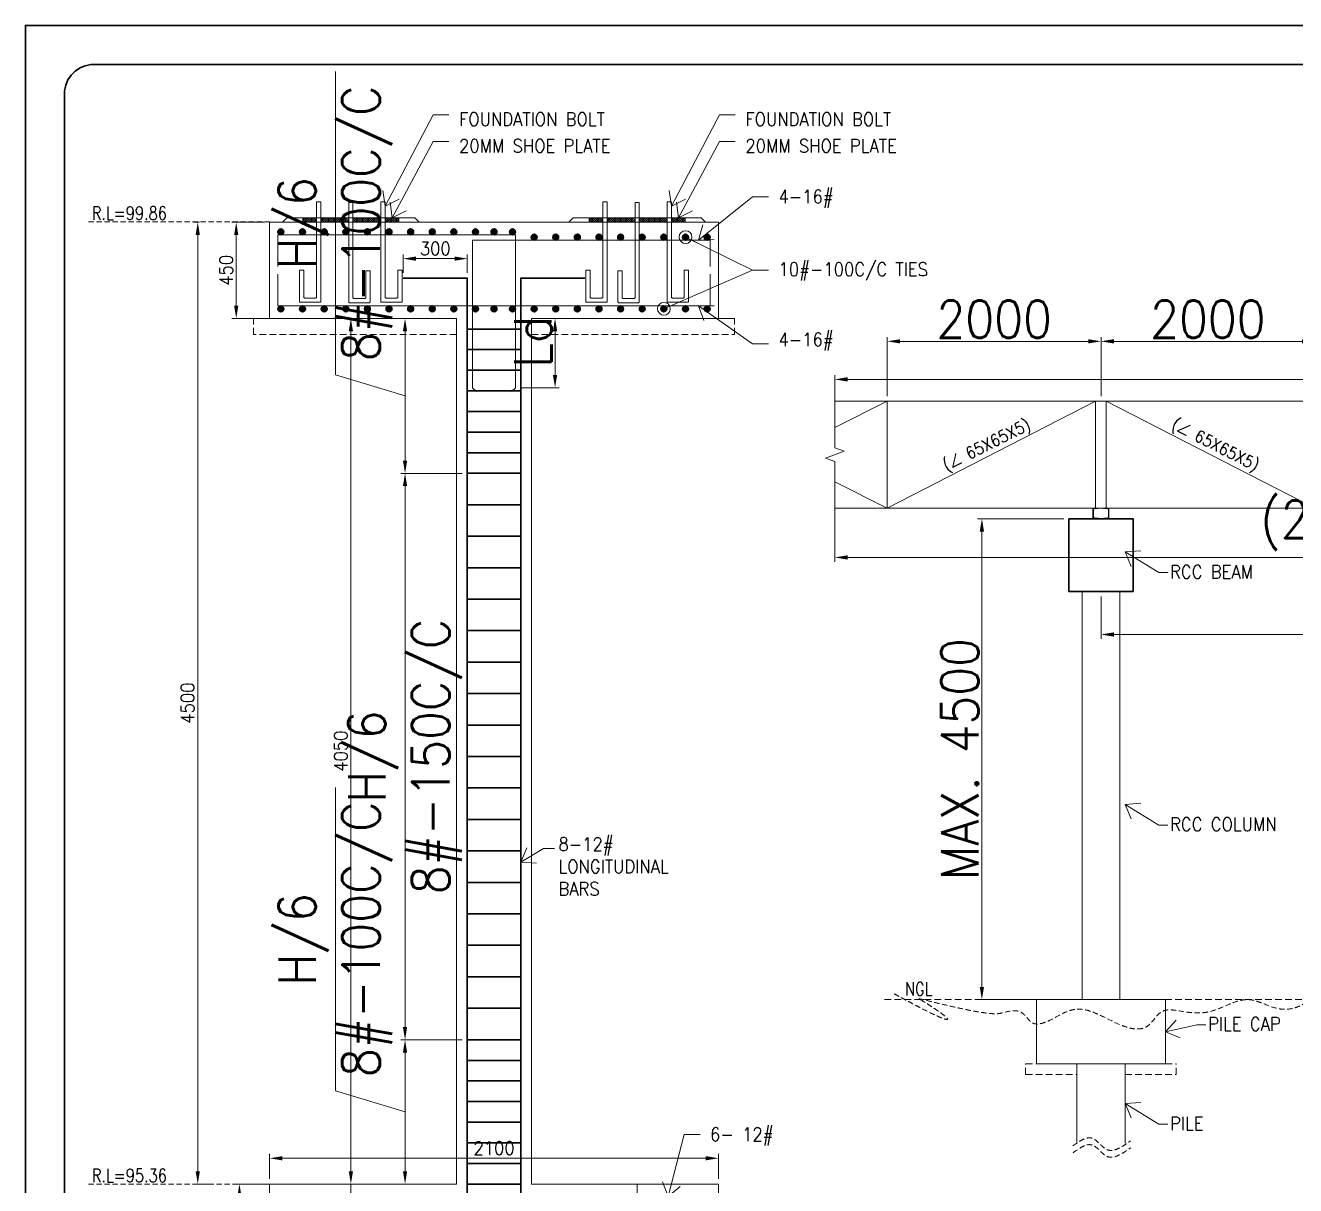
# Model space of a CAD drawing. Header units: millimetres. Extents: x 0 to 1124626, y -157535 to 82123.
# Drawn here: x 436268 to 448156, y 16660 to 27516 of the extents above; entities that cross this region are included whole.
import ezdxf
from ezdxf.enums import TextEntityAlignment as Align

# ---------------------------------------------------------------- set-up
doc = ezdxf.new("R2010")
doc.units = ezdxf.units.MM
doc.header["$MEASUREMENT"] = 0
for name, pattern in [('CENTER', [2, 1.25, -0.25, 0.25, -0.25]), ('DASHED', [0.75, 0.5, -0.25]), ('HIDDEN', [0.375, 0.25, -0.125])]:
    doc.linetypes.add(name, pattern=pattern)
for name, color, linetype, lineweight in [('CN', 253, 'Continuous', 15), ('Dim', 6, 'Continuous', 13), ('FOOTING', 171, 'Continuous', 15), ('HIDE', 251, 'HIDDEN', 13), ('L4', 4, 'Continuous', 30), ('PEDESTAL', 232, 'Continuous', 15), ('rSHEET', 2, 'Continuous', 30), ('STEEL', 240, 'Continuous', 30), ('STR', 112, 'Continuous', 18), ('Text', 7, 'Continuous', 15)]:
    doc.layers.add(name, color=color, linetype=linetype, lineweight=lineweight)
doc.styles.add('MtX_romans_shx', font='romans.shx')
doc.styles.add('style1', font='romans.shx', dxfattribs={"width": 0.9, "height": 300})
doc.dimstyles.new('2.0 DIM-1', dxfattribs={"dimscale": 40, "dimtxt": 125, "dimasz": 3, "dimexe": 1, "dimexo": 1.2, "dimgap": 0.8, "dimtad": 1, "dimdec": 0, "dimlfac": 0.5, "dimzin": 1, "dimdsep": 46, "dimtxsty": 'style1', "dimcen": 2, "dimclrd": 8, "dimclre": 8, "dimclrt": 7, "dimadec": 0, "dimazin": 0, "dimtfac": 1, "dimtdec": 0, "dimtofl": 0, "dimtmove": 1, "dimatfit": 3, "dimfxl": 1, "dimtolj": 1, "dimtzin": 0, "dimlwd": 9, "dimlwe": 9, "dimarcsym": 1})
doc.dimstyles.new('Copy of DIM-1', dxfattribs={"dimscale": 40, "dimtxt": 125, "dimasz": 3, "dimexe": 1, "dimexo": 1.2, "dimgap": 0.8, "dimtad": 1, "dimdec": 0, "dimzin": 1, "dimdsep": 46, "dimtxsty": 'style1', "dimcen": 2, "dimclrd": 8, "dimclre": 8, "dimclrt": 7, "dimadec": 0, "dimazin": 0, "dimtfac": 1, "dimtdec": 0, "dimtofl": 0, "dimtmove": 1, "dimatfit": 3, "dimfxl": 1, "dimtolj": 1, "dimtzin": 0, "dimlwd": 9, "dimlwe": 9, "dimarcsym": 1})

# ---------------------------------------------------------------- blocks, each defined once
blk = doc.blocks.new('*D612')
at = {"layer": 'DEFPOINTS', "color": 0, "ltscale": 20, "transparency": 16777216}
for p in [(446335, 22220), (452335, 22220), (452335, 21817)]:
    blk.add_point(p, dxfattribs=at)
at = {"layer": 'Dim', "color": 8, "lineweight": 9, "ltscale": 20, "transparency": 16777216}
for p, q in [((446335, 22172), (446335, 21777)), ((452335, 22172), (452335, 21777)), ((446455, 21817), (452215, 21817))]:
    blk.add_line(p, q, dxfattribs=at)
at = {"layer": 'Dim', "color": 8, "ltscale": 20, "transparency": 16777216}
for points in [[(446455, 21837), (446455, 21797), (446335, 21817)], [(452215, 21797), (452215, 21837), (452335, 21817)]]:
    blk.add_solid(points, dxfattribs=at)
at = {"layer": 'Dim', "color": 7, "ltscale": 20, "transparency": 16777216, "insert": (449335, 22024), "char_height": 350, "attachment_point": 5, "style": 'style1'}
blk.add_mtext('\\A1;MAX. 6000', dxfattribs=at)
blk = doc.blocks.new('*D614')
at = {"layer": 'DEFPOINTS', "color": 0, "ltscale": 20, "transparency": 16777216}
for p in [(446035, 22900), (445220, 18400), (446110, 18400)]:
    blk.add_point(p, dxfattribs=at)
at = {"layer": 'Dim', "color": 8, "lineweight": 9, "ltscale": 20, "transparency": 16777216}
for p, q in [((445987, 22900), (445180, 22900)), ((445220, 22780), (445220, 18520)), ((446062, 18400), (445180, 18400))]:
    blk.add_line(p, q, dxfattribs=at)
at = {"layer": 'Dim', "color": 8, "ltscale": 20, "transparency": 16777216}
for points in [[(445240, 22780), (445200, 22780), (445220, 22900)], [(445200, 18520), (445240, 18520), (445220, 18400)]]:
    blk.add_solid(points, dxfattribs=at)
at = {"layer": 'Dim', "color": 7, "ltscale": 20, "transparency": 16777216, "insert": (445013, 20650), "char_height": 350, "attachment_point": 5, "rotation": 90, "style": 'style1'}
blk.add_mtext('\\A1;MAX. 4500', dxfattribs=at)
blk = doc.blocks.new('*D615')
at = {"layer": 'DEFPOINTS', "color": 0, "ltscale": 20, "transparency": 16777216}
for p in [(442754, 16916), (438554, 16675), (442754, 16675)]:
    blk.add_point(p, dxfattribs=at)
at = {"layer": 'Dim', "color": 8, "lineweight": 9, "ltscale": 20, "transparency": 16777216}
for p, q in [((438554, 16723), (438554, 16956)), ((438674, 16916), (442634, 16916)), ((442754, 16723), (442754, 16956))]:
    blk.add_line(p, q, dxfattribs=at)
at = {"layer": 'Dim', "color": 8, "ltscale": 20, "transparency": 16777216}
for points in [[(438674, 16936), (438674, 16896), (438554, 16916)], [(442634, 16896), (442634, 16936), (442754, 16916)]]:
    blk.add_solid(points, dxfattribs=at)
at = {"layer": 'Dim', "color": 7, "ltscale": 20, "transparency": 16777216, "insert": (440654, 17010), "char_height": 125, "attachment_point": 5, "style": 'style1'}
blk.add_mtext('\\A1;2100', dxfattribs=at)
blk = doc.blocks.new('*D617')
at = {"layer": 'DEFPOINTS', "color": 0, "ltscale": 20, "transparency": 16777216}
for p in [(438271, 16675), (438554, 16675), (438554, 15475)]:
    blk.add_point(p, dxfattribs=at)
at = {"layer": 'Dim', "color": 8, "lineweight": 9, "ltscale": 20, "transparency": 16777216}
for p, q in [((438506, 16675), (438231, 16675)), ((438271, 15595), (438271, 16555)), ((438506, 15475), (438231, 15475))]:
    blk.add_line(p, q, dxfattribs=at)
at = {"layer": 'Dim', "color": 8, "ltscale": 20, "transparency": 16777216}
for points in [[(438291, 16555), (438251, 16555), (438271, 16675)], [(438251, 15595), (438291, 15595), (438271, 15475)]]:
    blk.add_solid(points, dxfattribs=at)
at = {"layer": 'Dim', "color": 7, "ltscale": 20, "transparency": 16777216, "insert": (438177, 16075), "char_height": 125, "attachment_point": 5, "rotation": 90, "style": 'style1'}
blk.add_mtext('\\A1;600', dxfattribs=at)
blk = doc.blocks.new('*D624')
at = {"layer": 'DEFPOINTS', "color": 0, "ltscale": 20, "transparency": 16777216}
for p in [(438554, 25675), (438241, 24775), (438554, 24775)]:
    blk.add_point(p, dxfattribs=at)
at = {"layer": 'Dim', "color": 8, "lineweight": 9, "ltscale": 20, "transparency": 16777216}
for p, q in [((438506, 25675), (438201, 25675)), ((438241, 25555), (438241, 24895)), ((438506, 24775), (438201, 24775))]:
    blk.add_line(p, q, dxfattribs=at)
at = {"layer": 'Dim', "color": 8, "ltscale": 20, "transparency": 16777216}
for points in [[(438261, 25555), (438221, 25555), (438241, 25675)], [(438221, 24895), (438261, 24895), (438241, 24775)]]:
    blk.add_solid(points, dxfattribs=at)
at = {"layer": 'Dim', "color": 7, "ltscale": 20, "transparency": 16777216, "insert": (438147, 25225), "char_height": 125, "attachment_point": 5, "rotation": 90, "style": 'style1'}
blk.add_mtext('\\A1;450', dxfattribs=at)
blk = doc.blocks.new('*D625')
at = {"layer": 'DEFPOINTS', "color": 0, "ltscale": 20, "transparency": 16777216}
for p in [(441004, 24775), (440854, 24126), (441225, 24126)]:
    blk.add_point(p, dxfattribs=at)
at = {"layer": 'Dim', "color": 8, "lineweight": 9, "ltscale": 20, "transparency": 16777216}
for p, q in [((441052, 24775), (441265, 24775)), ((441225, 24655), (441225, 24246)), ((440902, 24126), (441265, 24126))]:
    blk.add_line(p, q, dxfattribs=at)
at = {"layer": 'Dim', "color": 8, "ltscale": 20, "transparency": 16777216}
for points in [[(441245, 24655), (441205, 24655), (441225, 24775)], [(441205, 24246), (441245, 24246), (441225, 24126)]]:
    blk.add_solid(points, dxfattribs=at)
at = {"layer": 'Dim', "color": 7, "ltscale": 20, "transparency": 16777216, "insert": (441018, 24450), "char_height": 350, "attachment_point": 5, "rotation": 90, "style": 'style1'}
blk.add_mtext('\\A1;^ILd', dxfattribs=at)
blk = doc.blocks.new('*D626')
at = {"layer": 'DEFPOINTS', "color": 0, "ltscale": 20, "transparency": 16777216}
for p in [(439821, 18025), (440404, 18025), (440304, 16675)]:
    blk.add_point(p, dxfattribs=at)
at = {"layer": 'Dim', "color": 8, "lineweight": 9, "ltscale": 20, "transparency": 16777216}
for p, q in [((439169, 20385), (439169, 17546)), ((440356, 18025), (439781, 18025)), ((439821, 16795), (439821, 17905)), ((439169, 17546), (439821, 17350)), ((440256, 16675), (439781, 16675))]:
    blk.add_line(p, q, dxfattribs=at)
at = {"layer": 'Dim', "color": 8, "ltscale": 20, "transparency": 16777216}
for points in [[(439841, 17905), (439801, 17905), (439821, 18025)], [(439801, 16795), (439841, 16795), (439821, 16675)]]:
    blk.add_solid(points, dxfattribs=at)
at = {"layer": 'Dim', "color": 7, "ltscale": 20, "transparency": 16777216, "char_height": 350, "attachment_point": 5, "rotation": 90, "style": 'style1'}
for s, insert in [('8#-100C/C', (439467, 18965)), ('\\A1;H/6', (438871, 18965))]:
    blk.add_mtext(s, dxfattribs=dict(at, insert=insert))
blk = doc.blocks.new('*D627')
at = {"layer": 'DEFPOINTS', "color": 0, "ltscale": 20, "transparency": 16777216}
for p in [(439821, 23325), (440404, 23325), (440304, 18025)]:
    blk.add_point(p, dxfattribs=at)
at = {"layer": 'Dim', "color": 8, "lineweight": 9, "ltscale": 20, "transparency": 16777216}
for p, q in [((440356, 23325), (439781, 23325)), ((439821, 18145), (439821, 23205)), ((440256, 18025), (439781, 18025))]:
    blk.add_line(p, q, dxfattribs=at)
at = {"layer": 'Dim', "color": 8, "ltscale": 20, "transparency": 16777216}
for points in [[(439841, 23205), (439801, 23205), (439821, 23325)], [(439801, 18145), (439841, 18145), (439821, 18025)]]:
    blk.add_solid(points, dxfattribs=at)
at = {"layer": 'Dim', "color": 7, "ltscale": 20, "transparency": 16777216, "char_height": 350, "attachment_point": 5, "rotation": 90, "style": 'style1'}
for s, insert in [('8#-150C/C', (440119, 20675)), ('\\A1;H/6', (439523, 20675))]:
    blk.add_mtext(s, dxfattribs=dict(at, insert=insert))
blk = doc.blocks.new('*D628')
at = {"layer": 'DEFPOINTS', "color": 0, "ltscale": 20, "transparency": 16777216}
for p in [(439821, 24775), (440304, 24775), (440304, 23325)]:
    blk.add_point(p, dxfattribs=at)
at = {"layer": 'Dim', "color": 8, "lineweight": 9, "ltscale": 20, "transparency": 16777216}
for p, q in [((439169, 27085), (439169, 24246)), ((440256, 24775), (439781, 24775)), ((439821, 23445), (439821, 24655)), ((439169, 24246), (439821, 24050)), ((440256, 23325), (439781, 23325))]:
    blk.add_line(p, q, dxfattribs=at)
at = {"layer": 'Dim', "color": 8, "ltscale": 20, "transparency": 16777216}
for points in [[(439841, 24655), (439801, 24655), (439821, 24775)], [(439801, 23445), (439841, 23445), (439821, 23325)]]:
    blk.add_solid(points, dxfattribs=at)
at = {"layer": 'Dim', "color": 7, "ltscale": 20, "transparency": 16777216, "char_height": 350, "attachment_point": 5, "rotation": 90, "style": 'style1'}
for s, insert in [('8#-100C/C', (439467, 25665)), ('\\A1;H/6', (438871, 25665))]:
    blk.add_mtext(s, dxfattribs=dict(at, insert=insert))
blk = doc.blocks.new('*D629')
at = {"layer": 'DEFPOINTS', "color": 0, "ltscale": 20, "transparency": 16777216}
for p in [(439429, 24775), (439314, 16675), (439314, 16675)]:
    blk.add_point(p, dxfattribs=at)
at = {"layer": 'Dim', "color": 8, "lineweight": 9, "ltscale": 20, "transparency": 16777216}
for p, q in [((439381, 24775), (439274, 24775)), ((439314, 24655), (439314, 16795)), ((439266, 16675), (439274, 16675))]:
    blk.add_line(p, q, dxfattribs=at)
at = {"layer": 'Dim', "color": 8, "ltscale": 20, "transparency": 16777216}
for points in [[(439334, 24655), (439294, 24655), (439314, 24775)], [(439294, 16795), (439334, 16795), (439314, 16675)]]:
    blk.add_solid(points, dxfattribs=at)
at = {"layer": 'Dim', "color": 7, "ltscale": 20, "transparency": 16777216, "insert": (439219, 20725), "char_height": 125, "attachment_point": 5, "rotation": 90, "style": 'style1'}
blk.add_mtext('\\A1;4050', dxfattribs=at)
blk = doc.blocks.new('*D631')
at = {"layer": 'DEFPOINTS', "color": 0, "ltscale": 20, "transparency": 16777216}
for p in [(437946, 25675), (437881, 16675), (438077, 16675)]:
    blk.add_point(p, dxfattribs=at)
at = {"layer": 'Dim', "color": 8, "lineweight": 9, "ltscale": 20, "transparency": 16777216}
for p, q in [((437898, 25675), (437841, 25675)), ((437881, 25555), (437881, 16795)), ((438029, 16675), (437841, 16675))]:
    blk.add_line(p, q, dxfattribs=at)
at = {"layer": 'Dim', "color": 8, "ltscale": 20, "transparency": 16777216}
for points in [[(437901, 25555), (437861, 25555), (437881, 25675)], [(437861, 16795), (437901, 16795), (437881, 16675)]]:
    blk.add_solid(points, dxfattribs=at)
at = {"layer": 'Dim', "color": 7, "ltscale": 20, "transparency": 16777216, "insert": (437786, 21175), "char_height": 125, "attachment_point": 5, "rotation": 90, "style": 'style1'}
blk.add_mtext('\\A1;4500', dxfattribs=at)
blk = doc.blocks.new('*D882')
at = {"layer": 'DEFPOINTS', "color": 0, "ltscale": 20, "transparency": 16777216}
for p in [(446335, 24560), (444335, 24000), (446335, 24000)]:
    blk.add_point(p, dxfattribs=at)
at = {"layer": 'Dim', "color": 8, "lineweight": 9, "ltscale": 20, "transparency": 16777216}
for p, q in [((444335, 24048), (444335, 24600)), ((444455, 24560), (446215, 24560)), ((446335, 24048), (446335, 24600))]:
    blk.add_line(p, q, dxfattribs=at)
at = {"layer": 'Dim', "color": 8, "ltscale": 20, "transparency": 16777216}
for points in [[(444455, 24580), (444455, 24540), (444335, 24560)], [(446215, 24540), (446215, 24580), (446335, 24560)]]:
    blk.add_solid(points, dxfattribs=at)
at = {"layer": 'Dim', "color": 7, "ltscale": 20, "transparency": 16777216, "insert": (445335, 24767), "char_height": 350, "attachment_point": 5, "style": 'style1'}
blk.add_mtext('\\A1;2000', dxfattribs=at)
blk = doc.blocks.new('*D883')
at = {"layer": 'DEFPOINTS', "color": 0, "ltscale": 20, "transparency": 16777216}
for p in [(448335, 24560), (446335, 24000), (448335, 24000)]:
    blk.add_point(p, dxfattribs=at)
at = {"layer": 'Dim', "color": 8, "lineweight": 9, "ltscale": 20, "transparency": 16777216}
for p, q in [((446335, 24048), (446335, 24600)), ((446455, 24560), (448215, 24560)), ((448335, 24048), (448335, 24600))]:
    blk.add_line(p, q, dxfattribs=at)
at = {"layer": 'Dim', "color": 8, "ltscale": 20, "transparency": 16777216}
for points in [[(446455, 24580), (446455, 24540), (446335, 24560)], [(448215, 24540), (448215, 24580), (448335, 24560)]]:
    blk.add_solid(points, dxfattribs=at)
at = {"layer": 'Dim', "color": 7, "ltscale": 20, "transparency": 16777216, "insert": (447335, 24767), "char_height": 350, "attachment_point": 5, "style": 'style1'}
blk.add_mtext('\\A1;2000', dxfattribs=at)
blk = doc.blocks.new('*D890')
at = {"layer": 'DEFPOINTS', "color": 0, "ltscale": 20, "transparency": 16777216}
for p in [(460826, 24204), (443843, 24000), (460826, 24000)]:
    blk.add_point(p, dxfattribs=at)
at = {"layer": 'Dim', "color": 8, "lineweight": 9, "ltscale": 20, "transparency": 16777216}
for p, q in [((443843, 24048), (443843, 24244)), ((443963, 24204), (460706, 24204)), ((460826, 24048), (460826, 24244))]:
    blk.add_line(p, q, dxfattribs=at)
at = {"layer": 'Dim', "color": 8, "ltscale": 20, "transparency": 16777216}
for points in [[(443963, 24224), (443963, 24184), (443843, 24204)], [(460706, 24184), (460706, 24224), (460826, 24204)]]:
    blk.add_solid(points, dxfattribs=at)
at = {"layer": 'Dim', "color": 7, "ltscale": 20, "transparency": 16777216, "insert": (452335, 24502), "char_height": 350, "attachment_point": 5, "style": 'style1'}
blk.add_mtext('\\A1;(2 ∠ 50X50X6)', dxfattribs=at)
blk = doc.blocks.new('*D891')
at = {"layer": 'DEFPOINTS', "color": 0, "ltscale": 20, "transparency": 16777216}
for p in [(443843, 23000), (460826, 23000), (460826, 22538)]:
    blk.add_point(p, dxfattribs=at)
at = {"layer": 'Dim', "color": 8, "lineweight": 9, "ltscale": 20, "transparency": 16777216}
for p, q in [((443843, 22952), (443843, 22498)), ((460826, 22952), (460826, 22498)), ((443963, 22538), (460706, 22538))]:
    blk.add_line(p, q, dxfattribs=at)
at = {"layer": 'Dim', "color": 8, "ltscale": 20, "transparency": 16777216}
for points in [[(443963, 22558), (443963, 22518), (443843, 22538)], [(460706, 22518), (460706, 22558), (460826, 22538)]]:
    blk.add_solid(points, dxfattribs=at)
at = {"layer": 'Dim', "color": 7, "ltscale": 20, "transparency": 16777216, "insert": (449491, 22836), "char_height": 350, "attachment_point": 5, "style": 'style1'}
blk.add_mtext('\\A1;(2 ∠ 65X65X5)', dxfattribs=at)
blk = doc.blocks.new('*D1104')
at = {"layer": 'DEFPOINTS', "color": 0, "ltscale": 20, "transparency": 16777216}
for p in [(439804, 25334), (439804, 25152), (440404, 25152)]:
    blk.add_point(p, dxfattribs=at)
at = {"layer": 'Dim', "color": 8, "lineweight": 9, "ltscale": 20, "transparency": 16777216}
for p, q in [((439804, 25200), (439804, 25374)), ((440284, 25334), (439924, 25334)), ((440404, 25200), (440404, 25374))]:
    blk.add_line(p, q, dxfattribs=at)
at = {"layer": 'Dim', "color": 8, "ltscale": 20, "transparency": 16777216}
for points in [[(439924, 25354), (439924, 25314), (439804, 25334)], [(440284, 25314), (440284, 25354), (440404, 25334)]]:
    blk.add_solid(points, dxfattribs=at)
at = {"layer": 'Dim', "color": 7, "ltscale": 20, "transparency": 16777216, "insert": (440104, 25428), "char_height": 125, "attachment_point": 5, "style": 'style1'}
blk.add_mtext('\\A1;300', dxfattribs=at)

msp = doc.modelspace()

# ---------------------------------------------------------------- hatches: boundary and pattern name
at = {"layer": 'PEDESTAL', "ltscale": 20}
h = msp.add_hatch(dxfattribs=at)
h.set_pattern_fill('ANSI31', color=256, scale=100)
h.set_pattern_definition([(45, (655521.324, 27080.603), (-8.8388348, 8.8388348), [])])
h.paths.add_polyline_path([(439033.7024, 25675.1156), (439033.7024, 25715.1156), (439293.7024, 25715.1156), (439293.7024, 25675.1156)])
h.paths.add_polyline_path([(439333.7024, 25675.1156), (439333.7024, 25715.1156), (439593.7024, 25715.1156), (439593.7024, 25675.1156)])
h.paths.add_polyline_path([(439633.7024, 25675.1156), (439633.7024, 25715.1156), (439763.7024, 25715.1156), (439763.7024, 25675.1156)])
h.paths.add_polyline_path([(438863.7024, 25675.1156), (438863.7024, 25715.1156), (438993.7024, 25715.1156), (438993.7024, 25675.1156)])
h = msp.add_hatch(dxfattribs=at)
h.set_pattern_fill('ANSI31', color=256, scale=100)
h.set_pattern_definition([(45, (658201.324, 27080.603), (-8.8388348, 8.8388348), [])])
h.paths.add_polyline_path([(441713.7024, 25675.1156), (441713.7024, 25715.1156), (441973.7024, 25715.1156), (441973.7024, 25675.1156)])
h.paths.add_polyline_path([(442013.7024, 25675.1156), (442013.7024, 25715.1156), (442273.7024, 25715.1156), (442273.7024, 25675.1156)])
h.paths.add_polyline_path([(442313.7024, 25675.1156), (442313.7024, 25715.1156), (442443.7024, 25715.1156), (442443.7024, 25675.1156)])
h.paths.add_polyline_path([(441543.7024, 25675.1156), (441543.7024, 25715.1156), (441673.7024, 25715.1156), (441673.7024, 25675.1156)])
at = {"layer": 'STEEL', "ltscale": 20}
for points in [[(438685.9471, 25585.3861, 1), (438631.2168, 25585.3861, 1)], [(438833.7152, 25585.3861, -1), (438888.4455, 25585.3861, -1)], [(439036.2136, 25585.3861, -1), (439090.9439, 25585.3861, -1)], [(439238.712, 25585.3861, -1), (439293.4423, 25585.3861, -1)], [(439441.2104, 25585.3861, -1), (439495.9407, 25585.3861, -1)], [(439643.7088, 25585.3861, -1), (439698.4391, 25585.3861, -1)], [(439846.2072, 25585.3861, -1), (439900.9375, 25585.3861, -1)], [(440048.7056, 25585.3861, -1), (440103.4359, 25585.3861, -1)], [(440251.204, 25585.3861, -1), (440305.9343, 25585.3861, -1)], [(440453.7024, 25585.3861, -1), (440508.4327, 25585.3861, -1)], [(440681.0675, 25585.3861, 1), (440626.3372, 25585.3861, 1)], [(440853.7024, 25585.3861, 1), (440798.972, 25585.3861, 1)], [(441056.2008, 25535.3861, 1), (441001.4704, 25535.3861, 1)], [(441258.6992, 25535.3861, 1), (441203.9688, 25535.3861, 1)], [(441461.1976, 25535.3861, 1), (441406.4672, 25535.3861, 1)], [(441663.696, 25535.3861, 1), (441608.9656, 25535.3861, 1)], [(441866.1944, 25535.3861, 1), (441811.464, 25535.3861, 1)], [(442068.6928, 25535.3861, 1), (442013.9624, 25535.3861, 1)], [(442271.1912, 25535.3861, 1), (442216.4608, 25535.3861, 1)], [(442473.6896, 25535.3861, 1), (442418.9592, 25535.3861, 1)], [(442676.188, 25535.3861, 1), (442621.4576, 25535.3861, 1)], [(438685.9471, 24864.8452, 1), (438631.2168, 24864.8452, 1)], [(438833.7152, 24864.8452, -1), (438888.4455, 24864.8452, -1)], [(439036.2136, 24864.8452, -1), (439090.9439, 24864.8452, -1)], [(439238.712, 24864.8452, -1), (439293.4423, 24864.8452, -1)], [(439441.2104, 24864.8452, -1), (439495.9407, 24864.8452, -1)], [(439643.7088, 24864.8452, -1), (439698.4391, 24864.8452, -1)], [(439846.2072, 24864.8452, -1), (439900.9375, 24864.8452, -1)], [(440048.7056, 24864.8452, -1), (440103.4359, 24864.8452, -1)], [(440251.204, 24864.8452, -1), (440305.9343, 24864.8452, -1)], [(440453.7024, 24864.8452, -1), (440508.4327, 24864.8452, -1)], [(440681.0675, 24864.8452, 1), (440626.3372, 24864.8452, 1)], [(440853.7024, 24864.8452, 1), (440798.972, 24864.8452, 1)], [(441056.2008, 24864.8452, 1), (441001.4704, 24864.8452, 1)], [(441258.6992, 24864.8452, 1), (441203.9688, 24864.8452, 1)], [(441461.1976, 24864.8452, 1), (441406.4672, 24864.8452, 1)], [(441663.696, 24864.8452, 1), (441608.9656, 24864.8452, 1)], [(441866.1944, 24864.8452, 1), (441811.464, 24864.8452, 1)], [(442068.6928, 24864.8452, 1), (442013.9624, 24864.8452, 1)], [(442271.1912, 24864.8452, 1), (442216.4608, 24864.8452, 1)], [(442473.6896, 24864.8452, 1), (442418.9592, 24864.8452, 1)], [(442676.188, 24864.8452, 1), (442621.4576, 24864.8452, 1)]]:
    msp.add_hatch(color=256, dxfattribs=at).paths.add_polyline_path(points)

# ---------------------------------------------------------------- linework, layer by layer
at = {"layer": 'CN', "linetype": 'Continuous', "ltscale": 5}
for p, q in [((443843.3373, 23564.6302), (443843.3373, 24086.6946)), ((443843.3373, 24000.3134), (460826.0658, 24000.3134)), ((444334.7016, 24000.3134), (443843.3373, 23754.6313)), ((444334.7016, 23000.3134), (444334.7016, 24000.3134)), ((446284.7016, 24000.3134), (444334.7016, 23000.3134)), ((446284.7016, 23000.3134), (446284.7016, 24000.3134)), ((446384.7016, 23000.3134), (446384.7016, 24000.3134)), ((446384.7016, 24000.3134), (448334.7016, 23000.3134)), ((443843.3373, 22913.9322), (443843.3373, 23435.9966)), ((443843.3373, 23245.9955), (444334.7016, 23000.3134)), ((443843.3373, 23000.3134), (460826.0658, 23000.3134))]:
    msp.add_line(p, q, dxfattribs=at)
at = {"layer": 'CN', "linetype": 'CENTER', "ltscale": 150}
for p, q in [((439313.7024, 16675.1156), (439313.7024, 5406.7991)), ((441993.7168, 16675.1156), (441993.7168, 5406.7991))]:
    msp.add_line(p, q, dxfattribs=at)
at = {"layer": 'CN', "linetype": 'Continuous', "ltscale": 5}
msp.add_lwpolyline([(443843.3373, 23435.9966), (443754.9828, 23468.155), (443931.6918, 23532.4718), (443843.3373, 23564.6302)], dxfattribs=at)
at = {"layer": 'Dim', "color": 31, "linetype": 'DASHED', "ltscale": 100, "true_color": 0xfecc66}
for p, q in [((436857.4648, 25679.3119), (438553.7024, 25679.3119)), ((436857.4648, 16675.1156), (438553.7024, 16675.1156))]:
    msp.add_line(p, q, dxfattribs=at)
at = {"layer": 'Dim', "ltscale": 20}
for p, q in [((438713.7024, 25715.1156), (438673.7024, 25675.1156)), ((438713.7024, 25715.1156), (439913.7024, 25715.1156)), ((438863.7024, 25715.1156), (438863.7024, 25675.1156)), ((439763.7024, 25715.1156), (439763.7024, 25675.1156)), ((439913.7024, 25715.1156), (439953.7024, 25675.1156)), ((441393.7024, 25715.1156), (441353.7024, 25675.1156)), ((441393.7024, 25715.1156), (442593.7024, 25715.1156)), ((441543.7024, 25715.1156), (441543.7024, 25675.1156)), ((442443.7024, 25715.1156), (442443.7024, 25675.1156)), ((442593.7024, 25715.1156), (442633.7024, 25675.1156)), ((438673.7024, 25675.1156), (439953.7024, 25675.1156)), ((441353.7024, 25675.1156), (442633.7024, 25675.1156)), ((438631.2168, 25188.4378), (438631.2168, 24892.2104)), ((442676.188, 24892.2104), (442676.188, 25188.4378)), ((438631.2168, 24892.2104), (442676.188, 24892.2104))]:
    msp.add_line(p, q, dxfattribs=at)
for points in [[(439033.7024, 25865.1156), (438993.7024, 25865.1156), (438993.7024, 24975.1156, -0.4142135624), (438983.7024, 24965.1156), (438883.7024, 24965.1156, -0.4142135624), (438873.7024, 24975.1156), (438873.7024, 25225.1156), (438833.7024, 25225.1156), (438833.7024, 24935.1156, 0.4142135624), (438843.7024, 24925.1156), (439023.7024, 24925.1156, 0.4142135624), (439033.7024, 24935.1156)], [(439293.7024, 25860.1391), (439333.7024, 25860.1391), (439333.7024, 24970.1391, 0.4142135624), (439343.7024, 24960.1391), (439443.7024, 24960.1391, 0.4142135624), (439453.7024, 24970.1391), (439453.7024, 25220.1391), (439493.7024, 25220.1391), (439493.7024, 24930.1391, -0.4142135624), (439483.7024, 24920.1391), (439303.7024, 24920.1391, -0.4142135624), (439293.7024, 24930.1391)], [(439593.7024, 25865.1156), (439633.7024, 25865.1156), (439633.7024, 24975.1156, 0.4142135624), (439643.7024, 24965.1156), (439743.7024, 24965.1156, 0.4142135624), (439753.7024, 24975.1156), (439753.7024, 25225.1156), (439793.7024, 25225.1156), (439793.7024, 24935.1156, -0.4142135624), (439783.7024, 24925.1156), (439603.7024, 24925.1156, -0.4142135624), (439593.7024, 24935.1156)], [(441713.7024, 25865.1156), (441673.7024, 25865.1156), (441673.7024, 24975.1156, -0.4142135624), (441663.7024, 24965.1156), (441563.7024, 24965.1156, -0.4142135624), (441553.7024, 24975.1156), (441553.7024, 25225.1156), (441513.7024, 25225.1156), (441513.7024, 24935.1156, 0.4142135624), (441523.7024, 24925.1156), (441703.7024, 24925.1156, 0.4142135624), (441713.7024, 24935.1156)], [(442013.7024, 25860.1391), (441973.7024, 25860.1391), (441973.7024, 24970.1391, -0.4142135624), (441963.7024, 24960.1391), (441863.7024, 24960.1391, -0.4142135624), (441853.7024, 24970.1391), (441853.7024, 25220.1391), (441813.7024, 25220.1391), (441813.7024, 24930.1391, 0.4142135624), (441823.7024, 24920.1391), (442003.7024, 24920.1391, 0.4142135624), (442013.7024, 24930.1391)], [(442273.7024, 25865.1156), (442313.7024, 25865.1156), (442313.7024, 24975.1156, 0.4142135624), (442323.7024, 24965.1156), (442423.7024, 24965.1156, 0.4142135624), (442433.7024, 24975.1156), (442433.7024, 25225.1156), (442473.7024, 25225.1156), (442473.7024, 24935.1156, -0.4142135624), (442463.7024, 24925.1156), (442283.7024, 24925.1156, -0.4142135624), (442273.7024, 24935.1156)], [(446259.7016, 22900.3134), (446259.7016, 23000.3134), (446309.7016, 23000.3134), (446309.7016, 22998.865, -0.3902243582), (446307.4078, 22996.3735), (446272.6591, 22993.497, 0.3902243582), (446264.4016, 22984.5276), (446264.4016, 22916.0991, 0.3902243582), (446272.6591, 22907.1298), (446307.4078, 22904.2533, -0.3902243582), (446309.7016, 22901.7618), (446309.7016, 22900.3134)], [(446409.7016, 22900.3134), (446409.7016, 23000.3134), (446359.7016, 23000.3134), (446359.7016, 22998.865, 0.3902243582), (446361.9953, 22996.3735), (446396.7441, 22993.497, -0.3902243582), (446405.0016, 22984.5276), (446405.0016, 22916.0991, -0.3902243582), (446396.7441, 22907.1298), (446361.9953, 22904.2533, 0.3902243582), (446359.7016, 22901.7618), (446359.7016, 22900.3134)]]:
    msp.add_lwpolyline(points, format="xyb", close=True, dxfattribs=at)
for points in [[(438631.2168, 25261.7935), (438631.2168, 25558.0209), (440853.7024, 25558.0209), (440853.7024, 24125.5529), (440818.6931, 24090.5437)], [(442676.188, 25261.7935), (442676.188, 25508.0209), (440453.7024, 25508.0209), (440453.7024, 24125.5529), (440488.7116, 24090.5437)]]:
    msp.add_lwpolyline(points, dxfattribs=at)
for p in [(438861.0803, 25585.3861), (439063.5787, 25585.3861), (439266.0771, 25585.3861), (439468.5755, 25585.3861), (439671.0739, 25585.3861), (439873.5723, 25585.3861), (440076.0707, 25585.3861), (440278.5691, 25585.3861), (438861.0803, 24864.8452), (439063.5787, 24864.8452), (439266.0771, 24864.8452), (439468.5755, 24864.8452), (439671.0739, 24864.8452), (439873.5723, 24864.8452), (440076.0707, 24864.8452), (440278.5691, 24864.8452)]:
    msp.add_point(p, dxfattribs=at)
at = {"layer": 'FOOTING', "ltscale": 20}
for p, q in [((440303.7024, 25675.1156), (441003.7024, 25675.1156)), ((438553.7024, 24775.1156), (438403.7024, 24775.1156)), ((440303.7024, 24775.1156), (440303.7024, 16675.1156)), ((441003.7024, 24775.1156), (441003.7024, 16675.1156)), ((442753.7024, 24775.1156), (442903.7024, 24775.1156)), ((445729.7016, 18400.3134), (446939.7016, 18400.3134)), ((445729.7016, 17800.3134), (445729.7016, 18400.3134)), ((446939.7016, 17800.3134), (446939.7016, 18400.3134)), ((445729.7016, 17800.3134), (446939.7016, 17800.3134)), ((446109.7016, 17800.3134), (446109.7016, 17055.9017)), ((446559.7016, 17800.3134), (446559.7016, 17055.9017)), ((438553.7024, 16675.1156), (440303.7024, 16675.1156)), ((441003.7024, 16675.1156), (442753.7024, 16675.1156))]:
    msp.add_line(p, q, dxfattribs=at)
at = {"layer": 'FOOTING', "linetype": 'DASHED', "ltscale": 125}
for p, q in [((444309.158, 18400.3134), (459568.5289, 18400.3134)), ((445629.7016, 17800.3134), (445729.7016, 17800.3134)), ((445629.7016, 17700.3134), (445629.7016, 17800.3134)), ((446939.7016, 17800.3134), (447039.7016, 17800.3134)), ((447039.7016, 17700.3134), (447039.7016, 17800.3134)), ((445629.7016, 17700.3134), (446109.7016, 17700.3134)), ((446559.7016, 17700.3134), (447039.7016, 17700.3134))]:
    msp.add_line(p, q, dxfattribs=at)
at = {"layer": 'FOOTING', "ltscale": 20}
for points in [[(440303.7024, 24775.1156), (438553.7024, 24775.1156), (438553.7024, 25675.1156), (442753.7024, 25675.1156), (442753.7024, 24775.1156), (441003.7024, 24775.1156)], [(438863.7024, 15475.1156), (438553.7024, 15475.1156), (438553.7024, 16675.1156)], [(442753.7024, 16675.1156), (442753.7024, 15475.1156), (442443.6879, 15475.1156)]]:
    msp.add_lwpolyline(points, dxfattribs=at)
at = {"layer": 'FOOTING', "linetype": 'DASHED', "ltscale": 125}
for points in [[(440303.7024, 24625.1156), (438403.7024, 24625.1156), (438403.7024, 24775.1156)], [(441003.7024, 24625.1156), (442903.7024, 24625.1156), (442903.7024, 24775.1156)]]:
    msp.add_lwpolyline(points, dxfattribs=at)
at = {"layer": 'HIDE', "linetype": 'HIDDEN', "ltscale": 200}
msp.add_open_spline([(444399.0529, 18454.9039), (445097.8741, 18072.5457), (444957.7791, 18212.6407), (444625.8375, 18411.8056), (445307.7021, 18239.8016), (445415.3065, 18284.7429), (445599.2099, 18314.6594), (445718.442, 18068.2275), (446042.3925, 18381.4689), (446381.3267, 18235.1915), (446745.1762, 18035.5089), (446890.3619, 18332.1646), (447126.8804, 18278.7096), (447395.0597, 18259.7741), (447697.7639, 18477.1332), (447995.4792, 18265.4334), (448262.1396, 18346.6307), (448387.5151, 18545.2234), (448627.4169, 18493.826), (448848.7257, 18444.8459), (449013.2495, 18176.9333), (449361.8979, 18299.9658), (449656.5149, 18585.591), (449962.0015, 18155.387), (450309.5768, 18663.7505), (450672.7021, 18134.0149), (450891.0995, 18675.3377), (451082.7018, 18212.5199), (451473.3707, 18270.5621), (451805.0233, 18634.307), (452044.2729, 18097.4728), (452451.8033, 18616.1449), (452824.0816, 18182.7521), (453145.2779, 18587.4654), (453442.5172, 18224.9607), (453562.1717, 18420.5883), (453732.856, 18499.3491), (453825.675, 18272.267), (454126.2356, 18315.2679), (454395.9201, 18610.797), (454692.7787, 18252.7125), (454922.043, 18383.8991), (455070.1259, 18646.756), (455356.49, 18100.8982), (455562.7774, 18687.3383), (455950.5877, 18064.2379), (456011.7171, 18414.5783), (456067.8165, 18470.6777), (456103.9459, 18465.0118), (456180.8037, 18452.9588), (456283.2315, 18255.3686), (456548.7345, 18570.5106), (456779.5278, 18201.5171), (457050.5388, 18560.7057), (457216.0198, 18206.0106), (457490.6997, 18635.2245), (457716.2752, 18215.5967), (457940.874, 18582.7258), (458093.5205, 18192.9646), (458283.181, 18737.7978), (458639.2661, 18138.2714), (458817.9029, 18597.7546), (458949.4541, 18197.521), (458985.538, 18275.2722), (459119.8662, 18409.6004), (459195.3036, 18334.1631), (459319.3307, 18458.1902)], degree=3, knots=[0, 0, 0, 0, 122.3254876234, 122.3254876234, 122.3254876234, 244.6509752469, 360.1089089369, 498.8987582886, 889.8393899599, 1202.3232533202, 1625.7564692808, 1813.5309713449, 1998.2636652488, 2263.8169127358, 2638.3241219969, 2945.3644542733, 3230.337859842, 3368.7469783963, 3594.1591664204, 3860.9904568524, 4049.145689714, 4430.4114320492, 4755.8000764187, 5081.5981435917, 5495.4790053232, 5891.1646471376, 6176.9084546264, 6474.8984252934, 6812.6128813366, 7234.9229113209, 7512.5026100244, 8002.8314594456, 8370.8605318342, 8729.3862908822, 9073.1380823837, 9186.9153018948, 9343.0571409826, 9516.5444526723, 9751.06838048, 10106.1462578413, 10520.2409497515, 10683.7464543154, 10841.1657001764, 11245.3963599328, 11495.4221914855, 11941.931820043, 12179.9413651494, 12179.9413651494, 12179.9413651494, 12286.0287578446, 12405.6201951307, 12716.574286029, 12967.7049144107, 13291.6856497244, 13439.6601214596, 13788.8227010341, 14047.4982396163, 14292.8463487074, 14486.7439323606, 14731.6671959224, 15196.0429353193, 15350.6507454426, 15607.7997619105, 15864.9487783784, 16122.0977948463, 16379.2468113141, 16379.2468113141, 16379.2468113141, 16379.2468113141], dxfattribs=at)
for points in [[(446071.6247, 17032.0337), (446254.0476, 17102.69), (446387.5666, 16998.2046), (446611.5269, 17078.294)], [(446073.1886, 16967.9747), (446255.6115, 17038.631), (446389.1305, 16934.1456), (446613.0908, 17014.235)]]:
    msp.add_spline(points, degree=3, dxfattribs=at)
at = {"layer": 'L4', "ltscale": 20}
msp.add_lwpolyline([(446034.7016, 22900.3134), (446634.7016, 22900.3134), (446634.7016, 22220.3134), (446034.7016, 22220.3134)], close=True, dxfattribs=at)
at = {"layer": 'rSHEET'}
msp.add_lwpolyline([(436267.8926, 350.5576), (474688.0635, 350.5576), (474688.0635, 27516.3626), (436267.8926, 27516.3626)], close=True, dxfattribs=at)
msp.add_lwpolyline([(436908.2288, 715.7779), (474047.7273, 715.7779, 0.4142135624), (474322.1571, 990.2077), (474322.1571, 26876.7125, 0.4142135624), (474047.7273, 27151.1423), (436908.2288, 27151.1423, 0.4142135624), (436633.799, 26876.7125), (436633.799, 990.2077, 0.4142135624)], format="xyb", close=True, dxfattribs=at)
at = {"layer": 'STEEL', "ltscale": 20}
for p, q in [((440403.7024, 24675.1156), (440903.7024, 24675.1156)), ((440403.7024, 24482.2585), (440903.7024, 24482.2585)), ((440403.7024, 24289.4014), (440903.7024, 24289.4014)), ((440403.7024, 24096.5442), (440903.7024, 24096.5442)), ((440403.7024, 23903.6871), (440903.7024, 23903.6871)), ((440403.7024, 23710.8299), (440903.7024, 23710.8299)), ((440403.7024, 23517.9728), (440903.7024, 23517.9728)), ((440403.7024, 23325.1156), (440903.7024, 23325.1156)), ((440403.7024, 23030.6712), (440903.7024, 23030.6712)), ((440403.7024, 22736.2268), (440903.7024, 22736.2268)), ((440403.7024, 22441.7823), (440903.7024, 22441.7823)), ((440403.7024, 22147.3379), (440903.7024, 22147.3379)), ((440403.7024, 21852.8934), (440903.7024, 21852.8934)), ((440403.7024, 21558.449), (440903.7024, 21558.449)), ((440403.7024, 21264.0045), (440903.7024, 21264.0045)), ((440403.7024, 20969.5601), (440903.7024, 20969.5601)), ((440403.7024, 20675.1156), (440903.7024, 20675.1156)), ((440403.7024, 20380.6712), (440903.7024, 20380.6712)), ((440403.7024, 20086.2268), (440903.7024, 20086.2268)), ((440403.7024, 19791.7823), (440903.7024, 19791.7823)), ((440403.7024, 19497.3379), (440903.7024, 19497.3379)), ((440403.7024, 19202.8934), (440903.7024, 19202.8934)), ((440403.7024, 18908.449), (440903.7024, 18908.449)), ((440403.7024, 18614.0045), (440903.7024, 18614.0045)), ((440403.7024, 18319.5601), (440903.7024, 18319.5601)), ((440403.7024, 18025.1156), (440903.7024, 18025.1156)), ((440403.7024, 17832.2585), (440903.7024, 17832.2585)), ((440403.7024, 17639.4014), (440903.7024, 17639.4014)), ((440403.7024, 17446.5442), (440903.7024, 17446.5442)), ((440403.7024, 17253.6871), (440903.7024, 17253.6871)), ((440403.7024, 17060.8299), (440903.7024, 17060.8299)), ((440403.7024, 16867.9728), (440903.7024, 16867.9728)), ((440403.7024, 16675.1156), (440903.7024, 16675.1156))]:
    msp.add_line(p, q, dxfattribs=at)
for points in [[(439803.7024, 25152.0783), (440403.7024, 25152.0783), (440403.7024, 15696.6509), (439803.7024, 15696.6509)], [(441503.7024, 25152.0783), (440903.7024, 25152.0783), (440903.7024, 15696.6509), (441503.7024, 15696.6509)]]:
    msp.add_lwpolyline(points, dxfattribs=at)
for centre in [(438658.5819, 25585.3861), (438861.0803, 25585.3861), (439063.5787, 25585.3861), (439266.0771, 25585.3861), (439468.5755, 25585.3861), (439671.0739, 25585.3861), (439873.5723, 25585.3861), (440076.0707, 25585.3861), (440278.5691, 25585.3861), (440481.0675, 25585.3861), (440653.7024, 25585.3861), (440826.3372, 25585.3861), (441028.8356, 25535.3861), (441231.334, 25535.3861), (441433.8324, 25535.3861), (441636.3308, 25535.3861), (441838.8292, 25535.3861), (442041.3276, 25535.3861), (442243.826, 25535.3861), (442446.3244, 25535.3861), (442648.8228, 25535.3861), (438658.5819, 24864.8452), (438861.0803, 24864.8452), (439063.5787, 24864.8452), (439266.0771, 24864.8452), (439468.5755, 24864.8452), (439671.0739, 24864.8452), (439873.5723, 24864.8452), (440076.0707, 24864.8452), (440278.5691, 24864.8452), (440481.0675, 24864.8452), (440653.7024, 24864.8452), (440826.3372, 24864.8452), (441028.8356, 24864.8452), (441231.334, 24864.8452), (441433.8324, 24864.8452), (441636.3308, 24864.8452), (441838.8292, 24864.8452), (442041.3276, 24864.8452), (442243.826, 24864.8452), (442446.3244, 24864.8452), (442648.8228, 24864.8452)]:
    msp.add_circle(centre, 27.3652, dxfattribs=at)
at = {"layer": 'STR', "ltscale": 20}
for p, q in [((446159.7016, 18400.3134), (446159.7016, 22220.3134)), ((446509.7016, 18400.3134), (446509.7016, 22220.3134))]:
    msp.add_line(p, q, dxfattribs=at)

# ---------------------------------------------------------------- texts
at = {"layer": 'Text', "ltscale": 20, "style": 'style1', "width": 0.8}
for s, p in [('R.L=99.86', (436889.7474, 25697.0243)), ('NGL', (444500.2717, 18438.7046)), ('R.L=95.36', (436889.7474, 16692.828))]:
    msp.add_text(s, height=125, dxfattribs=at).set_placement(p)
at = {"layer": 'Text', "ltscale": 20, "style": 'MtX_romans_shx', "width": 0.9}
for rotation, p in [(26.56505118, (445286.8857, 23544.8043)), (692.8503183, (447382.5174, 23544.8043))]:
    msp.add_text('(∠ 65X65X5)', height=110, rotation=rotation, dxfattribs=at).set_placement(p, align=Align.CENTER)
at = {"layer": 'Text', "ltscale": 20, "char_height": 125, "style": 'style1'}
for s, insert, width, attachment_point in [('FOUNDATION BOLT', (440326.1942, 26576.1688), 1577.336222, 7), ('FOUNDATION BOLT', (443006.1942, 26576.1688), 1577.336222, 7), ('20MM SHOE PLATE', (440326.1942, 26326.7953), 2209.977615, 7), ('20MM SHOE PLATE', (443006.1942, 26326.7953), 2209.977615, 7), ('4-16#', (443316.7002, 25810.4104), 1577.336222, 7), ('10#-100C/C TIES', (443316.7002, 25130.0675), 1981.248047, 7), ('4-16#', (443316.7002, 24639.8209), 1577.336222, 1), ('RCC BEAM', (446981.4075, 22465.8236), 3613.508763, 1), ('RCC COLUMN', (446981.4075, 20103.3419), 3613.508763, 1), ('8-12# LONGITUDINAL BARS', (441257.1748, 19917.1672), 1577.336222, 1), ('PILE CAP', (447337.2029, 18234.6746), 3613.508763, 1), ('PILE', (446981.4075, 17304.4178), 3613.508763, 1), ('6- 12#', (442676.0474, 17035.7795), 1577.336222, 7)]:
    msp.add_mtext(s, dxfattribs=dict(at, insert=insert, width=width, attachment_point=attachment_point))

# ---------------------------------------------------------------- dimensions: what is measured, and where the dimension line sits
at = {"layer": 'Dim', "ltscale": 20}
for base, p1, p2, text, picture, middle in [((439820.854, 24775.1156), (440303.7024, 23325.1156), (440303.7024, 24775.1156), 'H/6\\X8#-100C/C', '*D628', (439168.854, 24277.7158)), ((441224.818, 24125.5529), (441003.7024, 24775.1156), (440853.7024, 24125.5529), '^ILd', '*D625', (441017.818, 24450.3343)), ((439820.854, 23325.1156), (440303.7024, 18025.1156), (440403.7024, 23325.1156), 'H/6\\X8#-150C/C', '*D627', (439820.854, 20675.1156)), ((445220.2992, 18400.3134), (446034.7016, 22900.3134), (446109.7016, 18400.3134), 'MAX. <>', '*D614', (445013.2992, 20650.3134)), ((439820.854, 18025.1156), (440303.7024, 16675.1156), (440403.7024, 18025.1156), 'H/6\\X8#-100C/C', '*D626', (439168.854, 17577.7158))]:
    dim = msp.add_linear_dim(base=base, p1=p1, p2=p2, angle=90, text=text, dimstyle='Copy of DIM-1', override={"dimtxsty": 'style1'}, dxfattribs=at)
    dim.commit()
    dim.dimension.update_dxf_attribs({"geometry": picture, "text_midpoint": middle})
for base, p1, p2, picture, middle in [((437880.6432, 16675.1156), (437945.6937, 25675.1156), (438077.0911, 16675.1156), '*D631', (437786.1432, 21175.1156)), ((438241.2872, 24775.1156), (438553.7024, 25675.1156), (438553.7024, 24775.1156), '*D624', (438146.7872, 25225.1156)), ((439313.7024, 16675.1156), (439428.7024, 24775.1156), (439313.7024, 16675.1156), '*D629', (439219.2024, 20725.1156)), ((438271.3807, 16675.1156), (438553.7024, 15475.1156), (438553.7024, 16675.1156), '*D617', (438176.8807, 16075.1156))]:
    dim = msp.add_linear_dim(base=base, p1=p1, p2=p2, angle=90, dimstyle='2.0 DIM-1', dxfattribs=at)
    dim.commit()
    dim.dimension.update_dxf_attribs({"geometry": picture, "text_midpoint": middle})
for base, p1, p2, dimstyle, picture, middle in [((439803.7024, 25333.904), (440403.7024, 25152.0783), (439803.7024, 25152.0783), '2.0 DIM-1', '*D1104', (440103.7024, 25428.404)), ((446334.7016, 24559.7525), (444334.7016, 24000.3134), (446334.7016, 24000.3134), 'Copy of DIM-1', '*D882', (445334.7016, 24766.7525)), ((448334.7016, 24559.7525), (446334.7016, 24000.3134), (448334.7016, 24000.3134), 'Copy of DIM-1', '*D883', (447334.7016, 24766.7525)), ((442753.7024, 16915.8977), (438553.7024, 16675.1156), (442753.7024, 16675.1156), '2.0 DIM-1', '*D615', (440653.7024, 17010.3977))]:
    dim = msp.add_linear_dim(base=base, p1=p1, p2=p2, dimstyle=dimstyle, dxfattribs=at)
    dim.commit()
    dim.dimension.update_dxf_attribs({"geometry": picture, "text_midpoint": middle})
for base, p1, p2, text, picture, middle in [((460826.0658, 24203.9671), (443843.3373, 24000.3134), (460826.0658, 24000.3134), '(2 ∠ 50X50X6)', '*D890', (452334.7016, 24501.9671)), ((452334.7016, 21816.9312), (446334.7016, 22220.3134), (452334.7016, 22220.3134), 'MAX. <>', '*D612', (449334.7016, 22023.9312))]:
    dim = msp.add_linear_dim(base=base, p1=p1, p2=p2, text=text, dimstyle='Copy of DIM-1', override={"dimtxsty": 'style1'}, dxfattribs=at)
    dim.commit()
    dim.dimension.update_dxf_attribs({"geometry": picture, "text_midpoint": middle})
dim = msp.add_linear_dim(base=(460826.0658, 22538.354), p1=(443843.3373, 23000.3134), p2=(460826.0658, 23000.3134), text='(2 ∠ 65X65X5)', dimstyle='Copy of DIM-1', override={"dimtxsty": 'style1'}, dxfattribs=at)
dim.commit()
dim.dimension.update_dxf_attribs({"geometry": '*D891', "text_midpoint": (449490.8211, 22538.354), "dimtype": 160})

# ---------------------------------------------------------------- leaders
for points, override in [([(439633.7024, 25825.1156), (440083.7242, 26678.0513), (440231.8646, 26678.0513)], {"dimtxt": 125, "dimasz": 3, "dimgap": 0.8, "dimtad": 0, "dimldrblk": 'Open90'}), ([(442313.7024, 25825.1156), (442763.7242, 26678.0513), (442911.8646, 26678.0513)], {"dimtxt": 125, "dimasz": 3, "dimgap": 0.8, "dimtad": 0, "dimldrblk": 'Open90'}), ([(439701.1496, 25715.1156), (440083.7242, 26428.6779), (440231.8646, 26428.6779)], {"dimtxt": 125, "dimasz": 3, "dimgap": 0.8, "dimtad": 0, "dimldrblk": 'Open90'}), ([(442381.1496, 25715.1156), (442763.7242, 26428.6779), (442911.8646, 26428.6779)], {"dimtxt": 125, "dimasz": 3, "dimgap": 0.8, "dimtad": 0, "dimldrblk": 'Open90'}), ([(442568.8695, 25508.0209), (443074.2303, 25912.293), (443222.3707, 25912.293)], {"dimtxt": 125, "dimasz": 3, "dimgap": 0.8, "dimtad": 0, "dimldrblk": 'Open90'}), ([(442446.3244, 25535.3861), (443074.2303, 25225.1156), (443222.3707, 25225.1156)], {"dimtad": 0, "dimldrblk": 'Origin'}), ([(442243.826, 24864.8452), (443074.2303, 25225.1156), (443222.3707, 25225.1156)], {"dimtad": 0, "dimldrblk": 'Origin'}), ([(442568.8695, 24892.2104), (443074.2303, 24537.9383), (443222.3707, 24537.9383)], {"dimtxt": 125, "dimasz": 3, "dimgap": 0.8, "dimtad": 0, "dimldrblk": 'Open90'}), ([(446559.7016, 22589.5134), (446877.0228, 22396.455), (446959.1941, 22396.455)], {"dimtxt": 125, "dimasz": 3, "dimtad": 0, "dimldrblk": 'Open90'}), ([(446559.7016, 20227.0317), (446877.0228, 20033.9733), (446959.1941, 20033.9733)], {"dimtxt": 125, "dimasz": 3, "dimtad": 0, "dimldrblk": 'Open90'}), ([(440903.7024, 19686.1304), (441116.6837, 19815.2847), (441221.0803, 19815.2847)], {"dimtxt": 125, "dimasz": 3, "dimtad": 0, "dimldrblk": 'Open90'}), ([(446939.7016, 18100.3134), (447232.8182, 18165.306), (447314.9896, 18165.306)], {"dimtxt": 125, "dimasz": 3, "dimtad": 0, "dimldrblk": 'Open90'}), ([(446559.7016, 17428.1075), (446877.0228, 17235.0491), (446959.1941, 17235.0491)], {"dimtxt": 125, "dimasz": 3, "dimtad": 0, "dimldrblk": 'Open90'}), ([(442284.5676, 16558.0209), (442433.5774, 17137.6621), (442581.7178, 17137.6621)], {"dimtad": 0, "dimldrblk": 'Open90'})]:
    msp.add_leader(points, dimstyle='Copy of DIM-1', override=override, dxfattribs=at)

doc.saveas('drawing.dxf')
